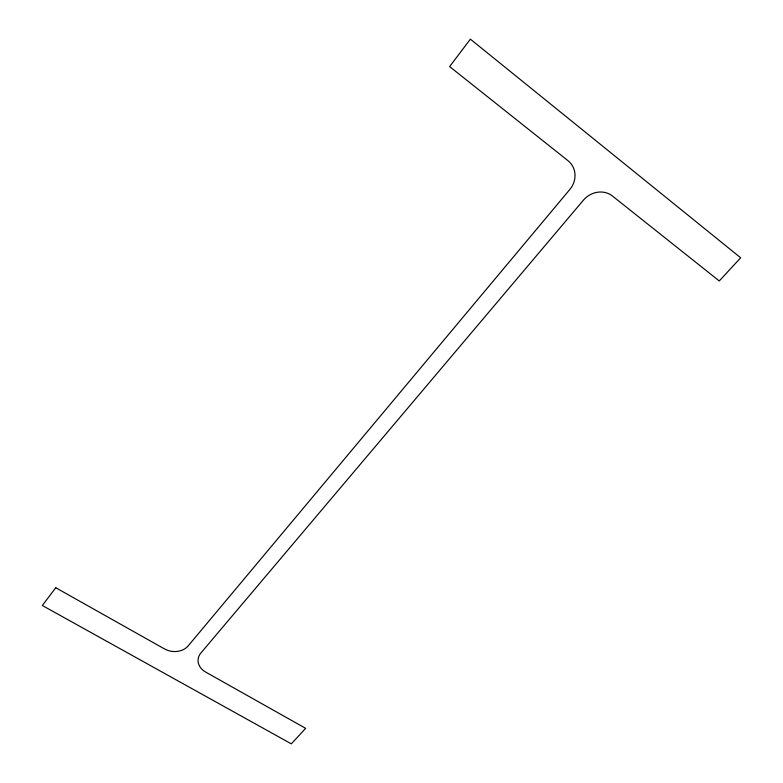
<?xml version="1.0" encoding="UTF-8"?>
<svg xmlns="http://www.w3.org/2000/svg" width="783" height="783" viewBox="0 0 783 783"><rect width="100%" height="100%" fill="white"/><g stroke="black" fill="none" stroke-linecap="round" stroke-linejoin="round"><path stroke-width="1.17" d="M55.759 587.73L42.331 605.494L291.305 743.85L305.654 728.337L205.684 672.088A17.02 13.595 5.5 0 1 200.839 653.071L583.433 200.154A21.151 19.184 -38.3 0 1 612.433 196.014L719.264 280.95L740.669 257.793L470.368 39.15L449.628 66.584L568.008 160.701A21.405 19.8 -41.9 0 1 569.838 189.466L188.174 645.887A17.275 13.879 7.8 0 1 164.489 648.911L55.759 587.73"/></g></svg>
